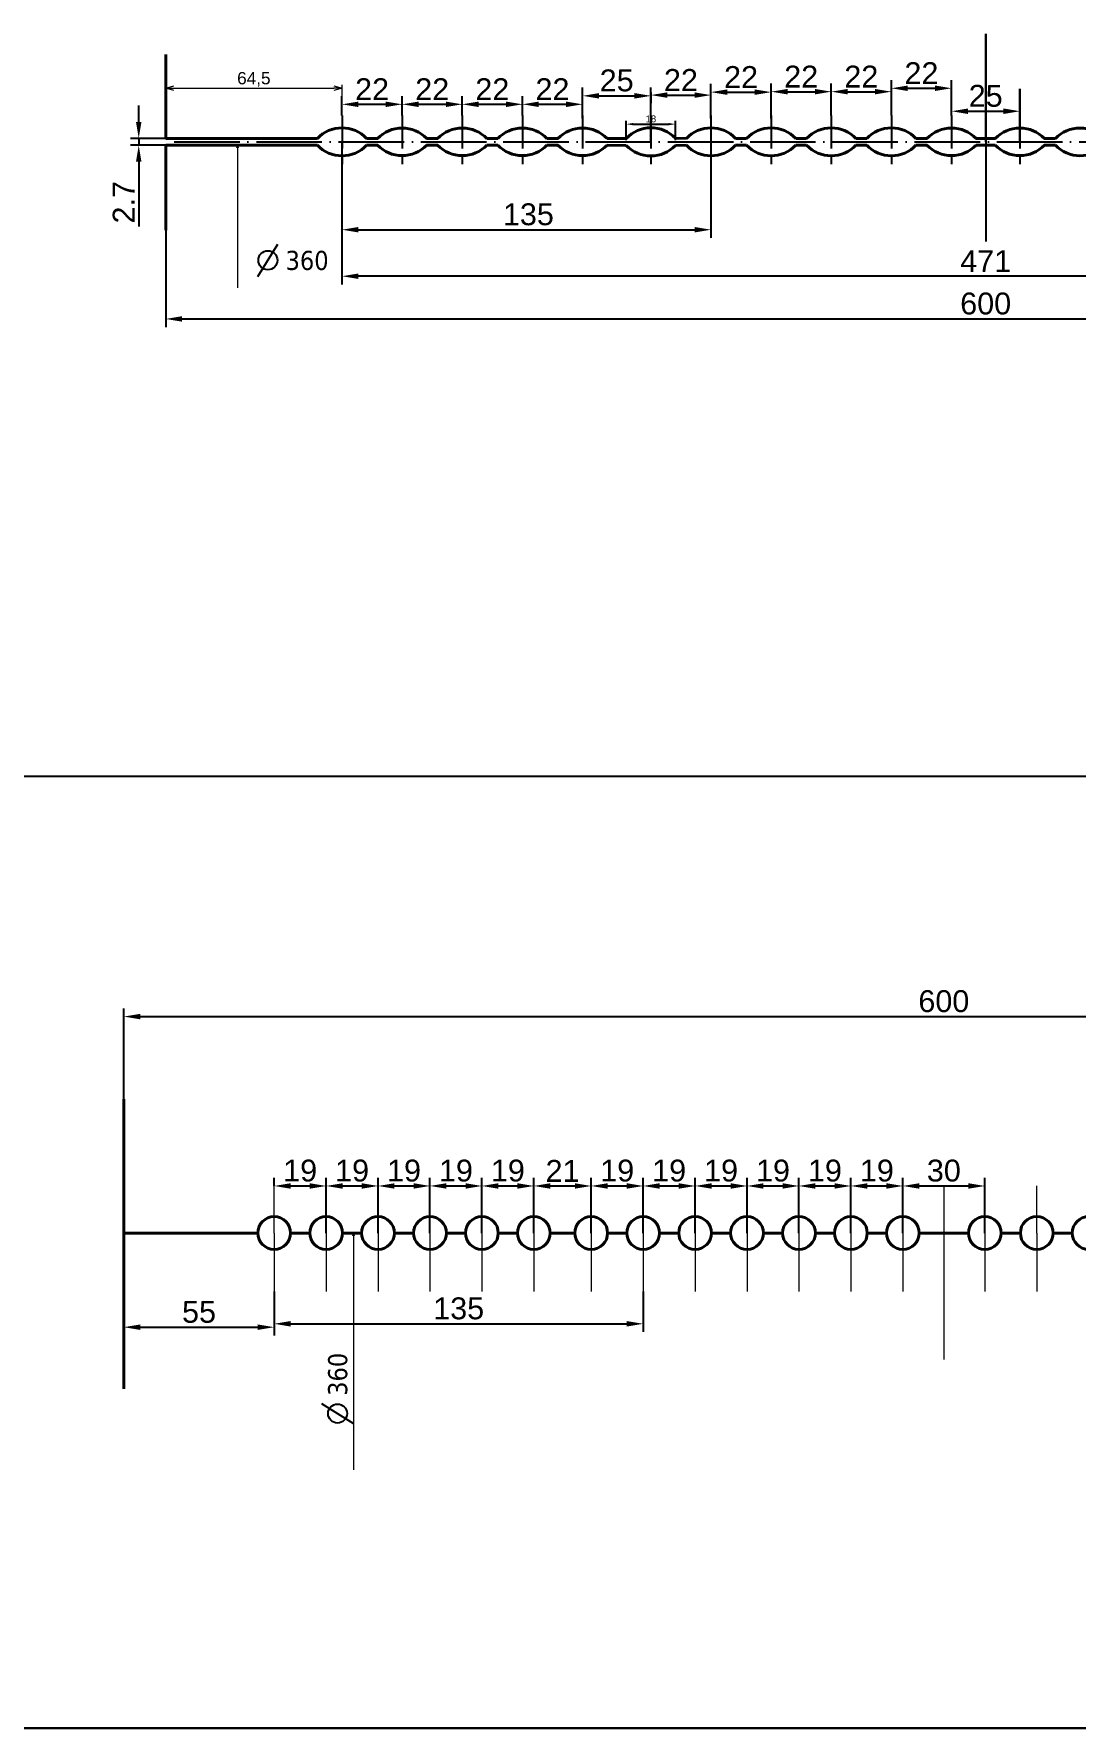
# Model space of a CAD drawing. Header units: millimetres. Extents: x 1526 to 31626, y -4643 to 9189.
# Drawn here: x 2626 to 3007, y 3333 to 3952 of the extents above; entities that cross this region are included whole.
import ezdxf

# ---------------------------------------------------------------- set-up
doc = ezdxf.new("R2010")
doc.units = ezdxf.units.MM
for name, pattern in [('ACAD_ISO02W100', [15, 12, -3]), ('ACAD_ISO04W100', [30, 24, -3, 0, -3]), ('CENTER', [50.8, 31.75, -6.35, 6.35, -6.35])]:
    doc.linetypes.add(name, pattern=pattern)
doc.layers.add('осевые', color=1, linetype='ACAD_ISO04W100', lineweight=25)
doc.layers.add('тонкий', color=7, linetype='Continuous', lineweight=20)
doc.styles.get("Standard").update_dxf_attribs({"font": 'arial.ttf'})
doc.dimstyles.new('ISO-25', dxfattribs={"dimtxt": 2.5, "dimasz": 2.5, "dimexe": 1.25, "dimexo": 0.625, "dimtad": 1, "dimtxsty": 'Standard', "dimcen": 2.5, "dimadec": 0, "dimazin": 0, "dimtfac": 1, "dimtmove": 0, "dimatfit": 3, "dimfxl": 1, "dimarcsym": 0})
doc.dimstyles.new('s2v4', dxfattribs={"dimtxt": 8, "dimasz": 6, "dimexe": 3, "dimexo": 0, "dimgap": 1.5, "dimtad": 1, "dimtxsty": 'Standard', "dimcen": 2.5, "dimadec": 0, "dimazin": 0, "dimtfac": 1, "dimtmove": 0, "dimatfit": 3, "dimfxl": 1, "dimarcsym": 0})

# ---------------------------------------------------------------- blocks, each defined once
blk = doc.blocks.new('*D340')
at = {"layer": 'Defpoints', "color": 0, "transparency": 16777216}
for p in [(2760.78, 3926.46), (2738.78, 3922.35), (2760.78, 3922.35)]:
    blk.add_point(p, dxfattribs=at)
at = {"layer": 'тонкий', "color": 0, "lineweight": -2, "transparency": 16777216}
for p, q in [((2738.78, 3922.35), (2738.78, 3929.46)), ((2760.78, 3922.35), (2760.78, 3929.46)), ((2744.78, 3926.46), (2754.78, 3926.46))]:
    blk.add_line(p, q, dxfattribs=at)
at = {"layer": 'тонкий', "color": 0, "transparency": 16777216}
for points in [[(2744.78, 3927.46), (2744.78, 3925.46), (2738.78, 3926.46)], [(2754.78, 3927.46), (2754.78, 3925.46), (2760.78, 3926.46)]]:
    blk.add_solid(points, dxfattribs=at)
at = {"layer": 'тонкий', "color": 0, "transparency": 16777216, "insert": (2749.78, 3931.98), "char_height": 8, "attachment_point": 5}
blk.add_mtext('22', dxfattribs=at)
blk = doc.blocks.new('*D219')
at = {"layer": 'Defpoints', "color": 0, "transparency": 16777216}
for p in [(2851.78, 3929.56), (2826.78, 3921.27), (2851.78, 3912.73)]:
    blk.add_point(p, dxfattribs=at)
at = {"layer": 'тонкий', "color": 0, "lineweight": -2, "transparency": 16777216}
for p, q in [((2826.78, 3921.27), (2826.78, 3932.56)), ((2832.78, 3929.56), (2845.78, 3929.56)), ((2851.78, 3912.73), (2851.78, 3932.56))]:
    blk.add_line(p, q, dxfattribs=at)
at = {"layer": 'тонкий', "color": 0, "transparency": 16777216}
for points in [[(2832.78, 3930.56), (2832.78, 3928.56), (2826.78, 3929.56)], [(2845.78, 3930.56), (2845.78, 3928.56), (2851.78, 3929.56)]]:
    blk.add_solid(points, dxfattribs=at)
at = {"layer": 'тонкий', "color": 0, "transparency": 16777216, "insert": (2839.28, 3935.15), "char_height": 8, "attachment_point": 5}
blk.add_mtext('25', dxfattribs=at)
blk = doc.blocks.new('*D220')
at = {"color": 0, "lineweight": -2, "transparency": 16777216}
for p, q in [((2842.78, 3913.36), (2842.78, 3920.46)), ((2845.28, 3919.21), (2858.28, 3919.21)), ((2860.78, 3913.36), (2860.78, 3920.46))]:
    blk.add_line(p, q, dxfattribs=at)
at = {"color": 0, "transparency": 16777216}
for points in [[(2845.28, 3919.63), (2845.28, 3918.79), (2842.78, 3919.21)], [(2858.28, 3919.63), (2858.28, 3918.79), (2860.78, 3919.21)]]:
    blk.add_solid(points, dxfattribs=at)
at = {"layer": 'Defpoints', "color": 0, "transparency": 16777216}
for p in [(2860.78, 3919.21), (2842.78, 3912.73), (2860.78, 3912.73)]:
    blk.add_point(p, dxfattribs=at)
at = {"color": 0, "transparency": 16777216, "insert": (2851.78, 3921.11), "char_height": 2.5, "attachment_point": 5}
blk.add_mtext('18', dxfattribs=at)
blk = doc.blocks.new('*D342')
at = {"layer": 'Defpoints', "color": 0, "transparency": 16777216}
for p in [(2986.78, 3932.1), (2986.78, 3923.93), (2961.78, 3922.35)]:
    blk.add_point(p, dxfattribs=at)
at = {"layer": 'тонкий', "color": 0, "lineweight": -2, "transparency": 16777216}
for p, q in [((2986.78, 3932.1), (2986.78, 3920.93)), ((2961.78, 3922.35), (2961.78, 3926.93)), ((2967.78, 3923.93), (2980.78, 3923.93))]:
    blk.add_line(p, q, dxfattribs=at)
at = {"layer": 'тонкий', "color": 0, "transparency": 16777216}
for points in [[(2967.78, 3924.93), (2967.78, 3922.93), (2961.78, 3923.93)], [(2980.78, 3924.93), (2980.78, 3922.93), (2986.78, 3923.93)]]:
    blk.add_solid(points, dxfattribs=at)
at = {"layer": 'тонкий', "color": 0, "transparency": 16777216, "insert": (2974.28, 3929.51), "char_height": 8, "attachment_point": 5}
blk.add_mtext('25', dxfattribs=at)
blk = doc.blocks.new('*D387')
at = {"layer": 'Defpoints', "color": 0, "transparency": 16777216}
for p in [(2674.28, 3880.38), (3274.28, 3852.73), (3274.28, 3847.96)]:
    blk.add_point(p, dxfattribs=at)
at = {"layer": 'тонкий', "color": 0, "lineweight": -2, "transparency": 16777216}
for p, q in [((2674.28, 3880.38), (2674.28, 3844.96)), ((3274.28, 3852.73), (3274.28, 3844.96)), ((2680.28, 3847.96), (3268.28, 3847.96))]:
    blk.add_line(p, q, dxfattribs=at)
at = {"layer": 'тонкий', "color": 0, "transparency": 16777216}
for points in [[(2680.28, 3848.96), (2680.28, 3846.96), (2674.28, 3847.96)], [(3268.28, 3848.96), (3268.28, 3846.96), (3274.28, 3847.96)]]:
    blk.add_solid(points, dxfattribs=at)
at = {"layer": 'тонкий', "color": 0, "transparency": 16777216, "insert": (2974.28, 3853.55), "char_height": 8, "attachment_point": 5}
blk.add_mtext('600', dxfattribs=at)
blk = doc.blocks.new('*D388')
at = {"layer": 'Defpoints', "color": 0, "transparency": 16777216}
for p in [(2713.97, 3492.19), (2848.97, 3492.19), (2848.97, 3480.43)]:
    blk.add_point(p, dxfattribs=at)
at = {"layer": 'тонкий', "color": 0, "lineweight": -2, "transparency": 16777216}
for p, q in [((2713.97, 3492.19), (2713.97, 3477.43)), ((2848.97, 3492.19), (2848.97, 3477.43)), ((2719.97, 3480.43), (2842.97, 3480.43))]:
    blk.add_line(p, q, dxfattribs=at)
at = {"layer": 'тонкий', "color": 0, "transparency": 16777216}
for points in [[(2719.97, 3481.43), (2719.97, 3479.43), (2713.97, 3480.43)], [(2842.97, 3481.43), (2842.97, 3479.43), (2848.97, 3480.43)]]:
    blk.add_solid(points, dxfattribs=at)
at = {"layer": 'тонкий', "color": 0, "transparency": 16777216, "insert": (2781.47, 3486.02), "char_height": 8, "attachment_point": 5}
blk.add_mtext('135', dxfattribs=at)
blk = doc.blocks.new('*D391')
at = {"layer": 'Defpoints', "color": 0, "transparency": 16777216}
for p in [(2713.97, 3530.84), (2732.97, 3530.84), (2732.97, 3530.84)]:
    blk.add_point(p, dxfattribs=at)
at = {"layer": 'тонкий', "color": 0, "lineweight": -2, "transparency": 16777216}
for p, q in [((2713.97, 3530.84), (2713.97, 3533.84)), ((2732.97, 3530.84), (2732.97, 3533.84)), ((2719.97, 3530.84), (2726.97, 3530.84))]:
    blk.add_line(p, q, dxfattribs=at)
at = {"layer": 'тонкий', "color": 0, "transparency": 16777216}
for points in [[(2719.97, 3531.84), (2719.97, 3529.84), (2713.97, 3530.84)], [(2726.97, 3531.84), (2726.97, 3529.84), (2732.97, 3530.84)]]:
    blk.add_solid(points, dxfattribs=at)
at = {"layer": 'тонкий', "color": 0, "transparency": 16777216, "insert": (2723.47, 3536.42), "char_height": 8, "attachment_point": 5}
blk.add_mtext('19', dxfattribs=at)
blk = doc.blocks.new('*D392')
at = {"layer": 'Defpoints', "color": 0, "transparency": 16777216}
for p in [(2751.97, 3530.84), (2732.97, 3513.63), (2751.97, 3513.63)]:
    blk.add_point(p, dxfattribs=at)
at = {"layer": 'тонкий', "color": 0, "lineweight": -2, "transparency": 16777216}
for p, q in [((2732.97, 3513.63), (2732.97, 3533.84)), ((2751.97, 3513.63), (2751.97, 3533.84)), ((2738.97, 3530.84), (2745.97, 3530.84))]:
    blk.add_line(p, q, dxfattribs=at)
at = {"layer": 'тонкий', "color": 0, "transparency": 16777216}
for points in [[(2738.97, 3531.84), (2738.97, 3529.84), (2732.97, 3530.84)], [(2745.97, 3531.84), (2745.97, 3529.84), (2751.97, 3530.84)]]:
    blk.add_solid(points, dxfattribs=at)
at = {"layer": 'тонкий', "color": 0, "transparency": 16777216, "insert": (2742.47, 3536.42), "char_height": 8, "attachment_point": 5}
blk.add_mtext('19', dxfattribs=at)
blk = doc.blocks.new('*D393')
at = {"layer": 'Defpoints', "color": 0, "transparency": 16777216}
for p in [(2770.97, 3530.84), (2751.97, 3514.26), (2770.97, 3513.63)]:
    blk.add_point(p, dxfattribs=at)
at = {"layer": 'тонкий', "color": 0, "lineweight": -2, "transparency": 16777216}
for p, q in [((2751.97, 3514.26), (2751.97, 3533.84)), ((2770.97, 3513.63), (2770.97, 3533.84)), ((2757.97, 3530.84), (2764.97, 3530.84))]:
    blk.add_line(p, q, dxfattribs=at)
at = {"layer": 'тонкий', "color": 0, "transparency": 16777216}
for points in [[(2757.97, 3531.84), (2757.97, 3529.84), (2751.97, 3530.84)], [(2764.97, 3531.84), (2764.97, 3529.84), (2770.97, 3530.84)]]:
    blk.add_solid(points, dxfattribs=at)
at = {"layer": 'тонкий', "color": 0, "transparency": 16777216, "insert": (2761.47, 3536.42), "char_height": 8, "attachment_point": 5}
blk.add_mtext('19', dxfattribs=at)
blk = doc.blocks.new('*D394')
at = {"layer": 'Defpoints', "color": 0, "transparency": 16777216}
for p in [(2789.97, 3530.84), (2770.97, 3513.63), (2789.97, 3513.63)]:
    blk.add_point(p, dxfattribs=at)
at = {"layer": 'тонкий', "color": 0, "lineweight": -2, "transparency": 16777216}
for p, q in [((2770.97, 3513.63), (2770.97, 3533.84)), ((2789.97, 3513.63), (2789.97, 3533.84)), ((2776.97, 3530.84), (2783.97, 3530.84))]:
    blk.add_line(p, q, dxfattribs=at)
at = {"layer": 'тонкий', "color": 0, "transparency": 16777216}
for points in [[(2776.97, 3531.84), (2776.97, 3529.84), (2770.97, 3530.84)], [(2783.97, 3531.84), (2783.97, 3529.84), (2789.97, 3530.84)]]:
    blk.add_solid(points, dxfattribs=at)
at = {"layer": 'тонкий', "color": 0, "transparency": 16777216, "insert": (2780.47, 3536.42), "char_height": 8, "attachment_point": 5}
blk.add_mtext('19', dxfattribs=at)
blk = doc.blocks.new('*D395')
at = {"layer": 'Defpoints', "color": 0, "transparency": 16777216}
for p in [(2808.97, 3530.84), (2789.97, 3513.63), (2808.97, 3513.63)]:
    blk.add_point(p, dxfattribs=at)
at = {"layer": 'тонкий', "color": 0, "lineweight": -2, "transparency": 16777216}
for p, q in [((2789.97, 3513.63), (2789.97, 3533.84)), ((2808.97, 3513.63), (2808.97, 3533.84)), ((2795.97, 3530.84), (2802.97, 3530.84))]:
    blk.add_line(p, q, dxfattribs=at)
at = {"layer": 'тонкий', "color": 0, "transparency": 16777216}
for points in [[(2795.97, 3531.84), (2795.97, 3529.84), (2789.97, 3530.84)], [(2802.97, 3531.84), (2802.97, 3529.84), (2808.97, 3530.84)]]:
    blk.add_solid(points, dxfattribs=at)
at = {"layer": 'тонкий', "color": 0, "transparency": 16777216, "insert": (2799.47, 3536.42), "char_height": 8, "attachment_point": 5}
blk.add_mtext('19', dxfattribs=at)
blk = doc.blocks.new('*D396')
at = {"layer": 'Defpoints', "color": 0, "transparency": 16777216}
for p in [(2829.97, 3530.84), (2808.97, 3513.63), (2829.97, 3513.63)]:
    blk.add_point(p, dxfattribs=at)
at = {"layer": 'тонкий', "color": 0, "lineweight": -2, "transparency": 16777216}
for p, q in [((2808.97, 3513.63), (2808.97, 3533.84)), ((2829.97, 3513.63), (2829.97, 3533.84)), ((2814.97, 3530.84), (2823.97, 3530.84))]:
    blk.add_line(p, q, dxfattribs=at)
at = {"layer": 'тонкий', "color": 0, "transparency": 16777216}
for points in [[(2814.97, 3531.84), (2814.97, 3529.84), (2808.97, 3530.84)], [(2823.97, 3531.84), (2823.97, 3529.84), (2829.97, 3530.84)]]:
    blk.add_solid(points, dxfattribs=at)
at = {"layer": 'тонкий', "color": 0, "transparency": 16777216, "insert": (2819.47, 3536.35), "char_height": 8, "attachment_point": 5}
blk.add_mtext('21', dxfattribs=at)
blk = doc.blocks.new('*D397')
at = {"layer": 'Defpoints', "color": 0, "transparency": 16777216}
for p in [(2848.97, 3530.84), (2829.97, 3513.63), (2848.97, 3513.63)]:
    blk.add_point(p, dxfattribs=at)
at = {"layer": 'тонкий', "color": 0, "lineweight": -2, "transparency": 16777216}
for p, q in [((2829.97, 3513.63), (2829.97, 3533.84)), ((2848.97, 3513.63), (2848.97, 3533.84)), ((2835.97, 3530.84), (2842.97, 3530.84))]:
    blk.add_line(p, q, dxfattribs=at)
at = {"layer": 'тонкий', "color": 0, "transparency": 16777216}
for points in [[(2835.97, 3531.84), (2835.97, 3529.84), (2829.97, 3530.84)], [(2842.97, 3531.84), (2842.97, 3529.84), (2848.97, 3530.84)]]:
    blk.add_solid(points, dxfattribs=at)
at = {"layer": 'тонкий', "color": 0, "transparency": 16777216, "insert": (2839.47, 3536.42), "char_height": 8, "attachment_point": 5}
blk.add_mtext('19', dxfattribs=at)
blk = doc.blocks.new('*D398')
at = {"layer": 'Defpoints', "color": 0, "transparency": 16777216}
for p in [(2867.97, 3530.84), (2848.97, 3513.63), (2867.97, 3513.63)]:
    blk.add_point(p, dxfattribs=at)
at = {"layer": 'тонкий', "color": 0, "lineweight": -2, "transparency": 16777216}
for p, q in [((2848.97, 3513.63), (2848.97, 3533.84)), ((2867.97, 3513.63), (2867.97, 3533.84)), ((2854.97, 3530.84), (2861.97, 3530.84))]:
    blk.add_line(p, q, dxfattribs=at)
at = {"layer": 'тонкий', "color": 0, "transparency": 16777216}
for points in [[(2854.97, 3531.84), (2854.97, 3529.84), (2848.97, 3530.84)], [(2861.97, 3531.84), (2861.97, 3529.84), (2867.97, 3530.84)]]:
    blk.add_solid(points, dxfattribs=at)
at = {"layer": 'тонкий', "color": 0, "transparency": 16777216, "insert": (2858.47, 3536.42), "char_height": 8, "attachment_point": 5}
blk.add_mtext('19', dxfattribs=at)
blk = doc.blocks.new('*D399')
at = {"layer": 'Defpoints', "color": 0, "transparency": 16777216}
for p in [(2886.97, 3530.84), (2867.97, 3513.63), (2886.97, 3513.63)]:
    blk.add_point(p, dxfattribs=at)
at = {"layer": 'тонкий', "color": 0, "lineweight": -2, "transparency": 16777216}
for p, q in [((2867.97, 3513.63), (2867.97, 3533.84)), ((2886.97, 3513.63), (2886.97, 3533.84)), ((2873.97, 3530.84), (2880.97, 3530.84))]:
    blk.add_line(p, q, dxfattribs=at)
at = {"layer": 'тонкий', "color": 0, "transparency": 16777216}
for points in [[(2873.97, 3531.84), (2873.97, 3529.84), (2867.97, 3530.84)], [(2880.97, 3531.84), (2880.97, 3529.84), (2886.97, 3530.84)]]:
    blk.add_solid(points, dxfattribs=at)
at = {"layer": 'тонкий', "color": 0, "transparency": 16777216, "insert": (2877.47, 3536.42), "char_height": 8, "attachment_point": 5}
blk.add_mtext('19', dxfattribs=at)
blk = doc.blocks.new('*D400')
at = {"layer": 'Defpoints', "color": 0, "transparency": 16777216}
for p in [(2905.97, 3530.84), (2886.97, 3513.63), (2905.97, 3513.63)]:
    blk.add_point(p, dxfattribs=at)
at = {"layer": 'тонкий', "color": 0, "lineweight": -2, "transparency": 16777216}
for p, q in [((2886.97, 3513.63), (2886.97, 3533.84)), ((2905.97, 3513.63), (2905.97, 3533.84)), ((2892.97, 3530.84), (2899.97, 3530.84))]:
    blk.add_line(p, q, dxfattribs=at)
at = {"layer": 'тонкий', "color": 0, "transparency": 16777216}
for points in [[(2892.97, 3531.84), (2892.97, 3529.84), (2886.97, 3530.84)], [(2899.97, 3531.84), (2899.97, 3529.84), (2905.97, 3530.84)]]:
    blk.add_solid(points, dxfattribs=at)
at = {"layer": 'тонкий', "color": 0, "transparency": 16777216, "insert": (2896.47, 3536.42), "char_height": 8, "attachment_point": 5}
blk.add_mtext('19', dxfattribs=at)
blk = doc.blocks.new('*D401')
at = {"layer": 'Defpoints', "color": 0, "transparency": 16777216}
for p in [(2924.97, 3530.84), (2905.97, 3513.63), (2924.97, 3513.63)]:
    blk.add_point(p, dxfattribs=at)
at = {"layer": 'тонкий', "color": 0, "lineweight": -2, "transparency": 16777216}
for p, q in [((2905.97, 3513.63), (2905.97, 3533.84)), ((2924.97, 3513.63), (2924.97, 3533.84)), ((2911.97, 3530.84), (2918.97, 3530.84))]:
    blk.add_line(p, q, dxfattribs=at)
at = {"layer": 'тонкий', "color": 0, "transparency": 16777216}
for points in [[(2911.97, 3531.84), (2911.97, 3529.84), (2905.97, 3530.84)], [(2918.97, 3531.84), (2918.97, 3529.84), (2924.97, 3530.84)]]:
    blk.add_solid(points, dxfattribs=at)
at = {"layer": 'тонкий', "color": 0, "transparency": 16777216, "insert": (2915.47, 3536.42), "char_height": 8, "attachment_point": 5}
blk.add_mtext('19', dxfattribs=at)
blk = doc.blocks.new('*D402')
at = {"layer": 'Defpoints', "color": 0, "transparency": 16777216}
for p in [(2943.97, 3530.84), (2924.97, 3513.63), (2943.97, 3513.63)]:
    blk.add_point(p, dxfattribs=at)
at = {"layer": 'тонкий', "color": 0, "lineweight": -2, "transparency": 16777216}
for p, q in [((2924.97, 3513.63), (2924.97, 3533.84)), ((2943.97, 3513.63), (2943.97, 3533.84)), ((2930.97, 3530.84), (2937.97, 3530.84))]:
    blk.add_line(p, q, dxfattribs=at)
at = {"layer": 'тонкий', "color": 0, "transparency": 16777216}
for points in [[(2930.97, 3531.84), (2930.97, 3529.84), (2924.97, 3530.84)], [(2937.97, 3531.84), (2937.97, 3529.84), (2943.97, 3530.84)]]:
    blk.add_solid(points, dxfattribs=at)
at = {"layer": 'тонкий', "color": 0, "transparency": 16777216, "insert": (2934.47, 3536.42), "char_height": 8, "attachment_point": 5}
blk.add_mtext('19', dxfattribs=at)
blk = doc.blocks.new('*D403')
at = {"layer": 'Defpoints', "color": 0, "transparency": 16777216}
for p in [(2973.97, 3530.84), (2943.97, 3514.26), (2973.97, 3513.63)]:
    blk.add_point(p, dxfattribs=at)
at = {"layer": 'тонкий', "color": 0, "lineweight": -2, "transparency": 16777216}
for p, q in [((2943.97, 3514.26), (2943.97, 3533.84)), ((2973.97, 3513.63), (2973.97, 3533.84)), ((2949.97, 3530.84), (2967.97, 3530.84))]:
    blk.add_line(p, q, dxfattribs=at)
at = {"layer": 'тонкий', "color": 0, "transparency": 16777216}
for points in [[(2949.97, 3531.84), (2949.97, 3529.84), (2943.97, 3530.84)], [(2967.97, 3531.84), (2967.97, 3529.84), (2973.97, 3530.84)]]:
    blk.add_solid(points, dxfattribs=at)
at = {"layer": 'тонкий', "color": 0, "transparency": 16777216, "insert": (2958.97, 3536.42), "char_height": 8, "attachment_point": 5}
blk.add_mtext('30', dxfattribs=at)
blk = doc.blocks.new('*D404')
at = {"layer": 'Defpoints', "color": 0, "transparency": 16777216}
for p in [(2658.97, 3513.63), (2713.97, 3492.19), (2713.97, 3479.18)]:
    blk.add_point(p, dxfattribs=at)
at = {"layer": 'тонкий', "color": 0, "lineweight": -2, "transparency": 16777216}
for p, q in [((2658.97, 3513.63), (2658.97, 3476.18)), ((2713.97, 3492.19), (2713.97, 3476.18)), ((2664.97, 3479.18), (2707.97, 3479.18))]:
    blk.add_line(p, q, dxfattribs=at)
at = {"layer": 'тонкий', "color": 0, "transparency": 16777216}
for points in [[(2664.97, 3480.18), (2664.97, 3478.18), (2658.97, 3479.18)], [(2707.97, 3480.18), (2707.97, 3478.18), (2713.97, 3479.18)]]:
    blk.add_solid(points, dxfattribs=at)
at = {"layer": 'тонкий', "color": 0, "transparency": 16777216, "insert": (2686.47, 3484.75), "char_height": 8, "attachment_point": 5}
blk.add_mtext('55', dxfattribs=at)
blk = doc.blocks.new('_Open30')
at = {"color": 0, "linetype": 'ByBlock', "lineweight": -2}
for p, q in [((-1, 0.27), (0, 0)), ((0, 0), (-1, -0.27)), ((0, 0), (-1, 0))]:
    blk.add_line(p, q, dxfattribs=at)
blk = doc.blocks.new('*D405')
at = {"layer": 'Defpoints', "color": 0, "transparency": 16777216}
for p in [(3258.97, 3592.8), (3258.97, 3571.74), (2658.97, 3562.55)]:
    blk.add_point(p, dxfattribs=at)
at = {"layer": 'тонкий', "color": 0, "lineweight": -2, "transparency": 16777216}
for p, q in [((2658.97, 3562.55), (2658.97, 3595.8)), ((3258.97, 3571.74), (3258.97, 3595.8)), ((2664.97, 3592.8), (3252.97, 3592.8))]:
    blk.add_line(p, q, dxfattribs=at)
at = {"layer": 'тонкий', "color": 0, "transparency": 16777216}
for points in [[(2664.97, 3593.8), (2664.97, 3591.8), (2658.97, 3592.8)], [(3252.97, 3593.8), (3252.97, 3591.8), (3258.97, 3592.8)]]:
    blk.add_solid(points, dxfattribs=at)
at = {"layer": 'тонкий', "color": 0, "transparency": 16777216, "insert": (2958.97, 3598.39), "char_height": 8, "attachment_point": 5}
blk.add_mtext('600', dxfattribs=at)
blk = doc.blocks.new('*D237')
at = {"layer": 'Defpoints', "color": 0, "transparency": 16777216}
for p in [(2738.78, 3912.73), (2873.78, 3912.73), (2873.78, 3880.59)]:
    blk.add_point(p, dxfattribs=at)
at = {"layer": 'тонкий', "color": 0, "lineweight": -2, "transparency": 16777216}
for p, q in [((2738.78, 3912.73), (2738.78, 3877.59)), ((2873.78, 3912.73), (2873.78, 3877.59)), ((2744.78, 3880.59), (2867.78, 3880.59))]:
    blk.add_line(p, q, dxfattribs=at)
at = {"layer": 'тонкий', "color": 0, "transparency": 16777216}
for points in [[(2744.78, 3881.59), (2744.78, 3879.59), (2738.78, 3880.59)], [(2867.78, 3881.59), (2867.78, 3879.59), (2873.78, 3880.59)]]:
    blk.add_solid(points, dxfattribs=at)
at = {"layer": 'тонкий', "color": 0, "transparency": 16777216, "insert": (2806.97, 3886.18), "char_height": 8, "attachment_point": 5}
blk.add_mtext('135', dxfattribs=at)
blk = doc.blocks.new('*D406')
at = {"layer": 'Defpoints', "color": 0, "transparency": 16777216}
for p in [(2760.78, 3922.98), (2782.78, 3926.46), (2782.78, 3922.35)]:
    blk.add_point(p, dxfattribs=at)
at = {"layer": 'тонкий', "color": 0, "lineweight": -2, "transparency": 16777216}
for p, q in [((2760.78, 3922.98), (2760.78, 3929.46)), ((2782.78, 3922.35), (2782.78, 3929.46)), ((2766.78, 3926.46), (2776.78, 3926.46))]:
    blk.add_line(p, q, dxfattribs=at)
at = {"layer": 'тонкий', "color": 0, "transparency": 16777216}
for points in [[(2766.78, 3927.46), (2766.78, 3925.46), (2760.78, 3926.46)], [(2776.78, 3927.46), (2776.78, 3925.46), (2782.78, 3926.46)]]:
    blk.add_solid(points, dxfattribs=at)
at = {"layer": 'тонкий', "color": 0, "transparency": 16777216, "insert": (2771.78, 3931.98), "char_height": 8, "attachment_point": 5}
blk.add_mtext('22', dxfattribs=at)
blk = doc.blocks.new('*D407')
at = {"layer": 'Defpoints', "color": 0, "transparency": 16777216}
for p in [(2804.78, 3926.46), (2782.78, 3922.35), (2804.78, 3922.35)]:
    blk.add_point(p, dxfattribs=at)
at = {"layer": 'тонкий', "color": 0, "lineweight": -2, "transparency": 16777216}
for p, q in [((2782.78, 3922.35), (2782.78, 3929.46)), ((2804.78, 3922.35), (2804.78, 3929.46)), ((2788.78, 3926.46), (2798.78, 3926.46))]:
    blk.add_line(p, q, dxfattribs=at)
at = {"layer": 'тонкий', "color": 0, "transparency": 16777216}
for points in [[(2788.78, 3927.46), (2788.78, 3925.46), (2782.78, 3926.46)], [(2798.78, 3927.46), (2798.78, 3925.46), (2804.78, 3926.46)]]:
    blk.add_solid(points, dxfattribs=at)
at = {"layer": 'тонкий', "color": 0, "transparency": 16777216, "insert": (2793.78, 3931.98), "char_height": 8, "attachment_point": 5}
blk.add_mtext('22', dxfattribs=at)
blk = doc.blocks.new('*D408')
at = {"layer": 'Defpoints', "color": 0, "transparency": 16777216}
for p in [(2826.78, 3926.46), (2804.78, 3922.35), (2826.78, 3921.9)]:
    blk.add_point(p, dxfattribs=at)
at = {"layer": 'тонкий', "color": 0, "lineweight": -2, "transparency": 16777216}
for p, q in [((2804.78, 3922.35), (2804.78, 3929.46)), ((2826.78, 3921.9), (2826.78, 3929.46)), ((2810.78, 3926.46), (2820.78, 3926.46))]:
    blk.add_line(p, q, dxfattribs=at)
at = {"layer": 'тонкий', "color": 0, "transparency": 16777216}
for points in [[(2810.78, 3927.46), (2810.78, 3925.46), (2804.78, 3926.46)], [(2820.78, 3927.46), (2820.78, 3925.46), (2826.78, 3926.46)]]:
    blk.add_solid(points, dxfattribs=at)
at = {"layer": 'тонкий', "color": 0, "transparency": 16777216, "insert": (2815.78, 3931.98), "char_height": 8, "attachment_point": 5}
blk.add_mtext('22', dxfattribs=at)
blk = doc.blocks.new('*D409')
at = {"layer": 'Defpoints', "color": 0, "transparency": 16777216}
for p in [(2851.78, 3930.81), (2873.78, 3929.83), (2873.78, 3922.35)]:
    blk.add_point(p, dxfattribs=at)
at = {"layer": 'тонкий', "color": 0, "lineweight": -2, "transparency": 16777216}
for p, q in [((2851.78, 3930.81), (2851.78, 3926.83)), ((2857.78, 3929.83), (2867.78, 3929.83)), ((2873.78, 3922.35), (2873.78, 3932.83))]:
    blk.add_line(p, q, dxfattribs=at)
at = {"layer": 'тонкий', "color": 0, "transparency": 16777216}
for points in [[(2857.78, 3930.83), (2857.78, 3928.83), (2851.78, 3929.83)], [(2867.78, 3930.83), (2867.78, 3928.83), (2873.78, 3929.83)]]:
    blk.add_solid(points, dxfattribs=at)
at = {"layer": 'тонкий', "color": 0, "transparency": 16777216, "insert": (2862.78, 3935.35), "char_height": 8, "attachment_point": 5}
blk.add_mtext('22', dxfattribs=at)
blk = doc.blocks.new('*D410')
at = {"layer": 'Defpoints', "color": 0, "transparency": 16777216}
for p in [(2895.78, 3930.91), (2873.78, 3921.27), (2895.78, 3922.35)]:
    blk.add_point(p, dxfattribs=at)
at = {"layer": 'тонкий', "color": 0, "lineweight": -2, "transparency": 16777216}
for p, q in [((2873.78, 3921.27), (2873.78, 3933.91)), ((2879.78, 3930.91), (2889.78, 3930.91)), ((2895.78, 3922.35), (2895.78, 3933.91))]:
    blk.add_line(p, q, dxfattribs=at)
at = {"layer": 'тонкий', "color": 0, "transparency": 16777216}
for points in [[(2879.78, 3931.91), (2879.78, 3929.91), (2873.78, 3930.91)], [(2889.78, 3931.91), (2889.78, 3929.91), (2895.78, 3930.91)]]:
    blk.add_solid(points, dxfattribs=at)
at = {"layer": 'тонкий', "color": 0, "transparency": 16777216, "insert": (2884.78, 3936.43), "char_height": 8, "attachment_point": 5}
blk.add_mtext('22', dxfattribs=at)
blk = doc.blocks.new('*D411')
at = {"layer": 'Defpoints', "color": 0, "transparency": 16777216}
for p in [(2917.78, 3931.08), (2895.78, 3921.27), (2917.78, 3922.35)]:
    blk.add_point(p, dxfattribs=at)
at = {"layer": 'тонкий', "color": 0, "lineweight": -2, "transparency": 16777216}
for p, q in [((2895.78, 3921.27), (2895.78, 3934.08)), ((2901.78, 3931.08), (2911.78, 3931.08)), ((2917.78, 3922.35), (2917.78, 3934.08))]:
    blk.add_line(p, q, dxfattribs=at)
at = {"layer": 'тонкий', "color": 0, "transparency": 16777216}
for points in [[(2901.78, 3932.08), (2901.78, 3930.08), (2895.78, 3931.08)], [(2911.78, 3932.08), (2911.78, 3930.08), (2917.78, 3931.08)]]:
    blk.add_solid(points, dxfattribs=at)
at = {"layer": 'тонкий', "color": 0, "transparency": 16777216, "insert": (2906.78, 3936.6), "char_height": 8, "attachment_point": 5}
blk.add_mtext('22', dxfattribs=at)
blk = doc.blocks.new('*D412')
at = {"layer": 'Defpoints', "color": 0, "transparency": 16777216}
for p in [(2939.78, 3931.08), (2917.78, 3922.35), (2939.78, 3922.35)]:
    blk.add_point(p, dxfattribs=at)
at = {"layer": 'тонкий', "color": 0, "lineweight": -2, "transparency": 16777216}
for p, q in [((2917.78, 3922.35), (2917.78, 3934.08)), ((2923.78, 3931.08), (2933.78, 3931.08)), ((2939.78, 3922.35), (2939.78, 3934.08))]:
    blk.add_line(p, q, dxfattribs=at)
at = {"layer": 'тонкий', "color": 0, "transparency": 16777216}
for points in [[(2923.78, 3932.08), (2923.78, 3930.08), (2917.78, 3931.08)], [(2933.78, 3932.08), (2933.78, 3930.08), (2939.78, 3931.08)]]:
    blk.add_solid(points, dxfattribs=at)
at = {"layer": 'тонкий', "color": 0, "transparency": 16777216, "insert": (2928.78, 3936.6), "char_height": 8, "attachment_point": 5}
blk.add_mtext('22', dxfattribs=at)
blk = doc.blocks.new('*D413')
at = {"layer": 'Defpoints', "color": 0, "transparency": 16777216}
for p in [(2961.78, 3932.33), (2939.78, 3922.35), (2961.78, 3922.35)]:
    blk.add_point(p, dxfattribs=at)
at = {"layer": 'тонкий', "color": 0, "lineweight": -2, "transparency": 16777216}
for p, q in [((2939.78, 3922.35), (2939.78, 3935.33)), ((2961.78, 3922.35), (2961.78, 3935.33)), ((2945.78, 3932.33), (2955.78, 3932.33))]:
    blk.add_line(p, q, dxfattribs=at)
at = {"layer": 'тонкий', "color": 0, "transparency": 16777216}
for points in [[(2945.78, 3933.33), (2945.78, 3931.33), (2939.78, 3932.33)], [(2955.78, 3933.33), (2955.78, 3931.33), (2961.78, 3932.33)]]:
    blk.add_solid(points, dxfattribs=at)
at = {"layer": 'тонкий', "color": 0, "transparency": 16777216, "insert": (2950.78, 3937.85), "char_height": 8, "attachment_point": 5}
blk.add_mtext('22', dxfattribs=at)
blk = doc.blocks.new('*D415')
at = {"layer": 'Defpoints', "color": 0, "transparency": 16777216}
for p in [(2664.41, 3911.48), (2674.28, 3913.98), (2674.28, 3911.48)]:
    blk.add_point(p, dxfattribs=at)
at = {"layer": 'тонкий', "color": 0, "lineweight": -2, "transparency": 16777216}
for p, q in [((2664.41, 3919.98), (2664.41, 3925.98)), ((2674.28, 3913.98), (2661.41, 3913.98)), ((2674.28, 3911.48), (2661.41, 3911.48)), ((2664.41, 3913.98), (2664.41, 3911.48)), ((2664.41, 3905.48), (2664.41, 3881.78))]:
    blk.add_line(p, q, dxfattribs=at)
at = {"layer": 'тонкий', "color": 0, "transparency": 16777216}
for points in [[(2663.41, 3919.98), (2665.41, 3919.98), (2664.41, 3913.98)], [(2663.41, 3905.48), (2665.41, 3905.48), (2664.41, 3911.48)]]:
    blk.add_solid(points, dxfattribs=at)
at = {"layer": 'тонкий', "color": 0, "transparency": 16777216, "insert": (2658.9, 3890.63), "char_height": 8, "attachment_point": 5, "rotation": 90}
blk.add_mtext('2.7', dxfattribs=at)
blk = doc.blocks.new('*D416')
at = {"layer": 'Defpoints', "color": 0, "transparency": 16777216}
for p in [(3209.78, 3896.55), (2738.78, 3885.2), (2738.78, 3863.58)]:
    blk.add_point(p, dxfattribs=at)
at = {"layer": 'тонкий', "color": 0, "lineweight": -2, "transparency": 16777216}
for p, q in [((3209.78, 3896.55), (3209.78, 3860.58)), ((2738.78, 3885.2), (2738.78, 3860.58)), ((3203.78, 3863.58), (2744.78, 3863.58))]:
    blk.add_line(p, q, dxfattribs=at)
at = {"layer": 'тонкий', "color": 0, "transparency": 16777216}
for points in [[(2744.78, 3864.58), (2744.78, 3862.58), (2738.78, 3863.58)], [(3203.78, 3864.58), (3203.78, 3862.58), (3209.78, 3863.58)]]:
    blk.add_solid(points, dxfattribs=at)
at = {"layer": 'тонкий', "color": 0, "transparency": 16777216, "insert": (2974.28, 3869.1), "char_height": 8, "attachment_point": 5}
blk.add_mtext('471', dxfattribs=at)

msp = doc.modelspace()

# ---------------------------------------------------------------- linework, layer by layer
for p, q in [((2974.28085, 3912.73015), (2974.28085, 3952.21735)), ((2974.28085, 3952.21735), (2974.28085, 3876.2321)), ((2851.78097, 3912.73015), (2851.78097, 3929.56208)), ((2986.78085, 3912.73015), (2986.78085, 3932.1036)), ((2708.01741, 3863.52239), (2715.29921, 3875.2896)), ((2743.16537, 3443.87728), (2731.39817, 3451.15908))]:
    msp.add_line(p, q)
at = {"lineweight": 40}
for p, q in [((2674.28097, 3913.98015), (2674.28097, 3944.64545)), ((2674.28097, 3913.98015), (2729.78091, 3913.98015)), ((2674.28097, 3911.48015), (2674.28097, 3880.37583)), ((2674.28097, 3911.48015), (2729.78091, 3911.48015)), ((2747.78091, 3913.98015), (2751.83061, 3913.98015)), ((2747.78091, 3911.48015), (2751.83061, 3911.48015)), ((2769.73121, 3913.98015), (2773.83061, 3913.98015)), ((2769.73121, 3911.48015), (2773.83061, 3911.48015)), ((2791.73121, 3913.98015), (2795.83055, 3913.98015)), ((2791.73121, 3911.48015), (2795.83055, 3911.48015)), ((2813.73115, 3913.98015), (2817.83055, 3913.98015)), ((2813.73115, 3911.48015), (2817.83055, 3911.48015)), ((2835.78085, 3913.9284), (2842.78097, 3913.94089)), ((2835.78085, 3911.53189), (2842.78097, 3911.4284)), ((2860.78097, 3914.03189), (2864.78091, 3913.98015)), ((2860.78097, 3911.4284), (2864.78091, 3911.48015)), ((2882.78091, 3913.98015), (2886.78091, 3913.98015)), ((2882.78091, 3911.48015), (2886.78091, 3911.48015)), ((2904.78091, 3913.98015), (2908.78085, 3913.98015)), ((2904.78091, 3911.48015), (2908.78085, 3911.48015)), ((2926.78085, 3913.98015), (2930.78085, 3913.98015)), ((2926.78085, 3911.48015), (2930.78085, 3911.48015)), ((2948.78085, 3913.98015), (2952.83055, 3913.98015)), ((2948.78085, 3911.48015), (2952.83055, 3911.48015)), ((2970.73115, 3913.98015), (2977.83055, 3913.98015)), ((2970.78085, 3911.53189), (2977.77957, 3911.54149)), ((2995.72981, 3911.4706), (2999.8292, 3911.46622)), ((2995.73115, 3913.98015), (2999.83055, 3913.98015)), ((2658.96952, 3562.54561), (2658.96952, 3456.6483)), ((2707.96952, 3513.63429), (2658.96952, 3513.63429)), ((2719.96952, 3513.63429), (2726.96952, 3513.63429)), ((2738.96952, 3513.63429), (2745.96952, 3513.63429)), ((2757.96952, 3513.63429), (2764.96952, 3513.63429)), ((2776.96952, 3513.63429), (2783.96952, 3513.63429)), ((2795.96952, 3513.63429), (2802.96952, 3513.63429)), ((2814.96952, 3513.63429), (2823.96952, 3513.63429)), ((2835.96952, 3513.63429), (2842.96952, 3513.63429)), ((2854.96952, 3513.63429), (2861.96952, 3513.63429)), ((2873.96952, 3513.63429), (2880.96952, 3513.63429)), ((2892.96952, 3513.63429), (2899.96952, 3513.63429)), ((2911.96952, 3513.63429), (2918.96952, 3513.63429)), ((2930.96952, 3513.63429), (2937.96952, 3513.63429)), ((2949.96952, 3513.63429), (2967.96952, 3513.63429)), ((2979.96952, 3513.63429), (2986.96952, 3513.63429)), ((2998.96952, 3513.63429), (3005.96952, 3513.63429))]:
    msp.add_line(p, q, dxfattribs=at)
at = {"lineweight": 5}
for p, q in [((2677.28097, 3932.34665), (2735.78091, 3932.34665)), ((2700.53573, 3910.48015), (2700.53573, 3859.35586)), ((2743.01834, 3512.63429), (2743.01834, 3427.04368))]:
    msp.add_line(p, q, dxfattribs=at)
at = {"color": 251, "lineweight": 5}
for p, q in [((2738.78091, 3913.35515), (2738.78091, 3933.59665)), ((2701.40594, 3911.48015), (2699.28573, 3911.48015)), ((2743.09452, 3513.63429), (2744.26834, 3513.63429)), ((2743.09452, 3480.43284), (2744.26834, 3480.43284))]:
    msp.add_line(p, q, dxfattribs=at)
at = {"linetype": 'ACAD_ISO02W100'}
for p, q in [((2738.78091, 3922.35408), (2738.78091, 3904.56401)), ((2760.78091, 3922.35408), (2760.78091, 3904.56401)), ((2760.78091, 3922.35408), (2760.78091, 3904.56401)), ((2782.78085, 3922.35408), (2782.78085, 3904.56401)), ((2782.78091, 3922.35408), (2782.78091, 3904.56401)), ((2804.78085, 3922.35408), (2804.78085, 3904.56401)), ((2804.78085, 3922.35408), (2804.78085, 3904.56401)), ((2826.78085, 3922.35408), (2826.78085, 3904.56401)), ((2851.78097, 3922.35408), (2851.78097, 3904.56401)), ((2873.78091, 3922.35408), (2873.78091, 3904.56401)), ((2895.78091, 3922.35408), (2895.78091, 3904.56401)), ((2895.78091, 3922.35408), (2895.78091, 3904.56401)), ((2917.78085, 3922.35408), (2917.78085, 3904.56401)), ((2917.78091, 3922.35408), (2917.78091, 3904.56401)), ((2939.78085, 3922.35408), (2939.78085, 3904.56401)), ((2939.78085, 3922.35408), (2939.78085, 3904.56401)), ((2961.78085, 3922.35408), (2961.78085, 3904.56401)), ((2986.78085, 3922.35408), (2986.78085, 3904.56401))]:
    msp.add_line(p, q, dxfattribs=at)
at = {"lineweight": 15}
for p, q in [((2738.78097, 3896.0518), (2738.78097, 3885.19844)), ((2658.96952, 3513.00929), (2658.96952, 3562.54561)), ((2658.96952, 3513.63429), (2658.96952, 3529.8809)), ((2958.96952, 3530.83689), (2958.96952, 3467.32798))]:
    msp.add_line(p, q, dxfattribs=at)
at = {"linetype": 'CENTER', "lineweight": 15}
for p, q in [((2713.96952, 3513.63429), (2713.96952, 3530.83689)), ((2713.96952, 3513.63429), (2713.96952, 3530.83689)), ((2732.96952, 3513.63429), (2732.96952, 3530.83689)), ((2732.96952, 3513.63429), (2732.96952, 3530.83689)), ((2751.96952, 3513.63429), (2751.96952, 3530.83689)), ((2751.96952, 3513.63429), (2751.96952, 3530.83689)), ((2770.96952, 3513.63429), (2770.96952, 3530.83689)), ((2770.96952, 3513.63429), (2770.96952, 3530.83689)), ((2770.96952, 3513.63429), (2770.96952, 3530.83689)), ((2789.96952, 3513.63429), (2789.96952, 3530.83689)), ((2789.96952, 3513.63429), (2789.96952, 3530.83689)), ((2789.96952, 3513.63429), (2789.96952, 3530.83689)), ((2789.96952, 3513.63429), (2789.96952, 3530.83689)), ((2808.96952, 3513.63429), (2808.96952, 3530.83689)), ((2829.96952, 3513.63429), (2829.96952, 3530.83689)), ((2848.96952, 3513.63429), (2848.96952, 3530.83689)), ((2848.96952, 3513.63429), (2848.96952, 3530.83689)), ((2867.96952, 3513.63429), (2867.96952, 3530.83689)), ((2867.96952, 3513.63429), (2867.96952, 3530.83689)), ((2886.96952, 3513.63429), (2886.96952, 3530.83689)), ((2886.96952, 3513.63429), (2886.96952, 3530.83689)), ((2905.96952, 3513.63429), (2905.96952, 3530.83689)), ((2905.96952, 3513.63429), (2905.96952, 3530.83689)), ((2905.96952, 3513.63429), (2905.96952, 3530.83689)), ((2924.96952, 3513.63429), (2924.96952, 3530.83689)), ((2924.96952, 3513.63429), (2924.96952, 3530.83689)), ((2924.96952, 3513.63429), (2924.96952, 3530.83689)), ((2924.96952, 3513.63429), (2924.96952, 3530.83689)), ((2943.96952, 3513.63429), (2943.96952, 3530.83689)), ((2973.96952, 3513.63429), (2973.96952, 3530.83689)), ((2992.96952, 3513.63429), (2992.96952, 3530.83689)), ((2992.96952, 3513.63429), (2992.96952, 3530.83689)), ((2992.96952, 3513.63429), (2992.96952, 3530.83689)), ((2992.96952, 3513.63429), (2992.96952, 3530.83689)), ((2713.96952, 3513.63429), (2713.96952, 3492.18689)), ((2713.96952, 3513.63429), (2713.96952, 3492.18689)), ((2732.96952, 3513.63429), (2732.96952, 3492.18689)), ((2732.96952, 3513.63429), (2732.96952, 3492.18689)), ((2751.96952, 3513.63429), (2751.96952, 3492.18689)), ((2751.96952, 3513.63429), (2751.96952, 3492.18689)), ((2770.96952, 3513.63429), (2770.96952, 3492.18689)), ((2770.96952, 3513.63429), (2770.96952, 3492.18689)), ((2770.96952, 3513.63429), (2770.96952, 3492.18689)), ((2789.96952, 3513.63429), (2789.96952, 3492.18689)), ((2789.96952, 3513.63429), (2789.96952, 3492.18689)), ((2789.96952, 3513.63429), (2789.96952, 3492.18689)), ((2789.96952, 3513.63429), (2789.96952, 3492.18689)), ((2808.96952, 3513.63429), (2808.96952, 3492.18689)), ((2829.96952, 3513.63429), (2829.96952, 3492.18689)), ((2848.96952, 3513.63429), (2848.96952, 3492.18689)), ((2848.96952, 3513.63429), (2848.96952, 3492.18689)), ((2867.96952, 3513.63429), (2867.96952, 3492.18689)), ((2867.96952, 3513.63429), (2867.96952, 3492.18689)), ((2886.96952, 3513.63429), (2886.96952, 3492.18689)), ((2886.96952, 3513.63429), (2886.96952, 3492.18689)), ((2905.96952, 3513.63429), (2905.96952, 3492.18689)), ((2905.96952, 3513.63429), (2905.96952, 3492.18689)), ((2905.96952, 3513.63429), (2905.96952, 3492.18689)), ((2924.96952, 3513.63429), (2924.96952, 3492.18689)), ((2924.96952, 3513.63429), (2924.96952, 3492.18689)), ((2924.96952, 3513.63429), (2924.96952, 3492.18689)), ((2924.96952, 3513.63429), (2924.96952, 3492.18689)), ((2943.96952, 3513.63429), (2943.96952, 3492.18689)), ((2973.96952, 3513.63429), (2973.96952, 3492.18689)), ((2992.96952, 3513.63429), (2992.96952, 3492.18689)), ((2992.96952, 3513.63429), (2992.96952, 3492.18689)), ((2992.96952, 3513.63429), (2992.96952, 3492.18689)), ((2992.96952, 3513.63429), (2992.96952, 3492.18689))]:
    msp.add_line(p, q, dxfattribs=at)
at = {"color": 2}
msp.add_line((3386.53584, 3332.54835), (2352.26967, 3332.54835), dxfattribs=at)
for points in [[(2352.26967, 3680.7748), (3386.53584, 3680.7748)], [(2352.26969, 3332.54835), (3386.53586, 3332.54835)], [(2352.26969, 3332.54834), (3386.53586, 3332.54834)], [(2352.26969, 3332.54834), (3386.53586, 3332.54834)]]:
    msp.add_lwpolyline(points, dxfattribs=at)
for centre in [(2711.65831, 3869.406), (2737.14862, 3447.60058)]:
    msp.add_circle(centre, 3.47217)
at = {"lineweight": 40}
for centre in [(2713.96952, 3513.63429), (2713.96952, 3513.63429), (2732.96952, 3513.63429), (2732.96952, 3513.63429), (2751.96952, 3513.63429), (2751.96952, 3513.63429), (2770.96952, 3513.63429), (2770.96952, 3513.63429), (2770.96952, 3513.63429), (2789.96952, 3513.63429), (2808.96952, 3513.63429), (2848.96952, 3513.63429), (2867.96952, 3513.63429), (2886.96952, 3513.63429), (2905.96952, 3513.63429), (2905.96952, 3513.63429)]:
    msp.add_circle(centre, 6, dxfattribs=at)
at = {"color": 6, "lineweight": 40}
msp.add_circle((2829.96952, 3513.63429), 6, dxfattribs=at)
at = {"color": 3, "lineweight": 40}
for centre in [(2848.96952, 3513.63429), (2867.96952, 3513.63429), (2886.96952, 3513.63429), (2905.96952, 3513.63429), (2924.96952, 3513.63429), (2943.96952, 3513.63429), (2973.96952, 3513.63429), (2992.96952, 3513.63429), (3011.96952, 3513.63429)]:
    msp.add_circle(centre, 6, dxfattribs=at)
at = {"lineweight": 40}
for centre, start, end in [((2738.78091, 3905.38567), 43.67967447, 136.32032553), ((2760.78091, 3905.33392), 43.67967447, 136.32032553), ((2782.78091, 3905.33392), 43.67967447, 136.32032553), ((2804.78085, 3905.33392), 43.67967447, 136.32032553), ((2826.78085, 3905.33392), 43.67967447, 136.32032553), ((2895.78091, 3905.38567), 43.67967447, 136.32032553), ((2917.78085, 3905.38567), 43.67967447, 136.32032553), ((2939.78085, 3905.38567), 43.67967447, 136.32032553), ((2738.78091, 3920.07463), 223.67967447, 316.32032553), ((2760.78091, 3920.12637), 223.67967447, 316.32032553), ((2782.78091, 3920.12637), 223.67967447, 316.32032553), ((2804.78085, 3920.12637), 223.67967447, 316.32032553), ((2826.78085, 3920.12637), 223.67967447, 316.32032553), ((2895.78091, 3920.07463), 223.67967447, 316.32032553), ((2917.78085, 3920.07463), 223.67967447, 316.32032553), ((2939.78085, 3920.07463), 223.67967447, 316.32032553)]:
    msp.add_arc(centre, 12.44448, start, end, dxfattribs=at)
at = {"color": 6, "lineweight": 40}
for centre, radius, start, end in [((2851.82368, 3905.53726), 12.3447, 43.48142208, 137.09788994), ((2851.78097, 3920.02288), 12.44448, 223.67967447, 316.32032553)]:
    msp.add_arc(centre, radius, start, end, dxfattribs=at)
at = {"color": 3, "lineweight": 40}
for centre, start, end in [((2873.78091, 3905.38567), 43.67967447, 136.32032553), ((2961.78085, 3905.33392), 43.67967447, 136.32032553), ((2986.78085, 3905.33392), 43.67967447, 136.32032553), ((3008.78085, 3905.33392), 43.67967447, 136.32032553), ((2873.78091, 3920.07463), 223.67967447, 316.32032553), ((2961.78085, 3920.12637), 223.67967447, 316.32032553), ((2986.78874, 3920.12637), 223.61854565, 316.25919672), ((3008.78873, 3920.1029), 223.61854565, 316.25919672)]:
    msp.add_arc(centre, 12.44448, start, end, dxfattribs=at)
at = {"layer": 'осевые'}
msp.add_line((2677.35875, 3912.73015), (3274.66209, 3912.73015), dxfattribs=at)

# ---------------------------------------------------------------- block references
at = {"lineweight": 5, "xscale": 3, "yscale": 3, "zscale": 3, "rotation": 180}
msp.add_blockref('_Open30', (2674.28097, 3932.34665), dxfattribs=at)
at = {"lineweight": 5, "xscale": 3, "yscale": 3, "zscale": 3}
msp.add_blockref('_Open30', (2738.78091, 3932.34665), dxfattribs=at)
at = {"lineweight": 5, "rotation": 90}
for p in [(2700.53573, 3911.48015), (2743.01834, 3513.63429)]:
    msp.add_blockref('_Open30', p, dxfattribs=at)

# ---------------------------------------------------------------- texts
at = {"insert": (2718.12481, 3872.86617), "char_height": 7, "width": 33.292, "attachment_point": 1}
msp.add_mtext('{\\fTahoma|b0|i0|c162|p32;360}', dxfattribs=at)
at = {"insert": (2733.68845, 3454.06708), "char_height": 7, "width": 33.292, "attachment_point": 1, "rotation": 90}
msp.add_mtext('{\\fTahoma|b0|i0|c162|p32;360}', dxfattribs=at)
at = {"layer": 'тонкий', "insert": (2706.53094, 3935.59665), "char_height": 4.5, "attachment_point": 5}
msp.add_mtext('64,5', dxfattribs=at)

# ---------------------------------------------------------------- dimensions: what is measured, and where the dimension line sits
dim = msp.add_linear_dim(base=(2860.78097, 3919.21048), p1=(2842.78097, 3912.73015), p2=(2860.78097, 3912.73015), dimstyle='ISO-25')
dim.commit()
dim.dimension.update_dxf_attribs({"geometry": '*D220', "text_midpoint": (2851.78097, 3921.11191)})
at = {"layer": 'тонкий'}
for base, p1, p2, picture, middle in [((2895.78091, 3930.91123), (2873.78091, 3921.27288), (2895.78091, 3922.35408), '*D410', (2884.78091, 3936.4276)), ((2917.78085, 3931.08003), (2895.78091, 3921.27288), (2917.78085, 3922.35408), '*D411', (2906.78088, 3936.5964)), ((2939.78085, 3931.08003), (2917.78085, 3922.35408), (2939.78085, 3922.35408), '*D412', (2928.78085, 3936.5964)), ((2961.78085, 3932.33003), (2939.78085, 3922.35408), (2961.78085, 3922.35408), '*D413', (2950.78085, 3937.8464)), ((2760.78091, 3926.46244), (2738.78091, 3922.35408), (2760.78091, 3922.35408), '*D340', (2749.78091, 3931.97881)), ((2782.78085, 3926.46244), (2760.78091, 3922.97908), (2782.78085, 3922.35408), '*D406', (2771.78088, 3931.97881)), ((2804.78085, 3926.46244), (2782.78085, 3922.35408), (2804.78085, 3922.35408), '*D407', (2793.78085, 3931.97881)), ((2826.78085, 3926.46244), (2804.78085, 3922.35408), (2826.78085, 3921.89788), '*D408', (2815.78085, 3931.97881)), ((2851.78097, 3929.56208), (2826.78085, 3921.27288), (2851.78097, 3912.73015), '*D219', (2839.28091, 3935.14666)), ((2873.78091, 3929.83003), (2851.78097, 3930.81208), (2873.78091, 3922.35408), '*D409', (2862.78094, 3935.3464)), ((2986.78085, 3923.92842), (2961.78085, 3922.35408), (2986.78085, 3932.1036), '*D342', (2974.28085, 3929.513)), ((2738.78097, 3863.58055), (3209.78079, 3896.55478), (2738.78097, 3885.19844), '*D416', (2974.28088, 3869.09692)), ((3274.28072, 3847.96085), (2674.28097, 3880.37583), (3274.28072, 3852.73485), '*D387', (2974.28085, 3853.54544)), ((3258.96952, 3592.80198), (2658.96952, 3562.54561), (3258.96952, 3571.73924), '*D405', (2958.96952, 3598.38656)), ((2732.96952, 3530.83689), (2713.96952, 3530.83689), (2732.96952, 3530.83689), '*D391', (2723.46952, 3536.42147)), ((2751.96952, 3530.83689), (2732.96952, 3513.63429), (2751.96952, 3513.63429), '*D392', (2742.46952, 3536.42147)), ((2770.96952, 3530.83689), (2751.96952, 3514.25929), (2770.96952, 3513.63429), '*D393', (2761.46952, 3536.42147)), ((2789.96952, 3530.83689), (2770.96952, 3513.63429), (2789.96952, 3513.63429), '*D394', (2780.46952, 3536.42147)), ((2808.96952, 3530.83689), (2789.96952, 3513.63429), (2808.96952, 3513.63429), '*D395', (2799.46952, 3536.42147)), ((2829.96952, 3530.83689), (2808.96952, 3513.63429), (2829.96952, 3513.63429), '*D396', (2819.46952, 3536.35326)), ((2848.96952, 3530.83689), (2829.96952, 3513.63429), (2848.96952, 3513.63429), '*D397', (2839.46952, 3536.42147)), ((2867.96952, 3530.83689), (2848.96952, 3513.63429), (2867.96952, 3513.63429), '*D398', (2858.46952, 3536.42147)), ((2886.96952, 3530.83689), (2867.96952, 3513.63429), (2886.96952, 3513.63429), '*D399', (2877.46952, 3536.42147)), ((2905.96952, 3530.83689), (2886.96952, 3513.63429), (2905.96952, 3513.63429), '*D400', (2896.46952, 3536.42147)), ((2924.96952, 3530.83689), (2905.96952, 3513.63429), (2924.96952, 3513.63429), '*D401', (2915.46952, 3536.42147)), ((2943.96952, 3530.83689), (2924.96952, 3513.63429), (2943.96952, 3513.63429), '*D402', (2934.46952, 3536.42147)), ((2973.96952, 3530.83689), (2943.96952, 3514.25929), (2973.96952, 3513.63429), '*D403', (2958.96952, 3536.4242)), ((2713.96952, 3479.18284), (2658.96952, 3513.63429), (2713.96952, 3492.18689), '*D404', (2686.46952, 3484.75106)), ((2848.96952, 3480.43284), (2713.96952, 3492.18689), (2848.96952, 3492.18689), '*D388', (2781.46952, 3486.02016))]:
    dim = msp.add_linear_dim(base=base, p1=p1, p2=p2, dimstyle='s2v4', dxfattribs=at)
    dim.commit()
    dim.dimension.update_dxf_attribs({"geometry": picture, "text_midpoint": middle})
dim = msp.add_linear_dim(base=(2664.4142, 3911.48015), p1=(2674.28097, 3913.98015), p2=(2674.28097, 3911.48015), angle=90, text='2.7', dimstyle='s2v4', dxfattribs=at)
dim.commit()
dim.dimension.update_dxf_attribs({"geometry": '*D415', "text_midpoint": (2658.89782, 3890.62953)})
dim = msp.add_linear_dim(base=(2873.78091, 3880.59019), p1=(2738.78097, 3912.73015), p2=(2873.78091, 3912.73015), dimstyle='s2v4', dxfattribs=at)
dim.commit()
dim.dimension.update_dxf_attribs({"geometry": '*D237', "text_midpoint": (2806.96986, 3880.59019), "dimtype": 160})

doc.saveas('drawing.dxf')
